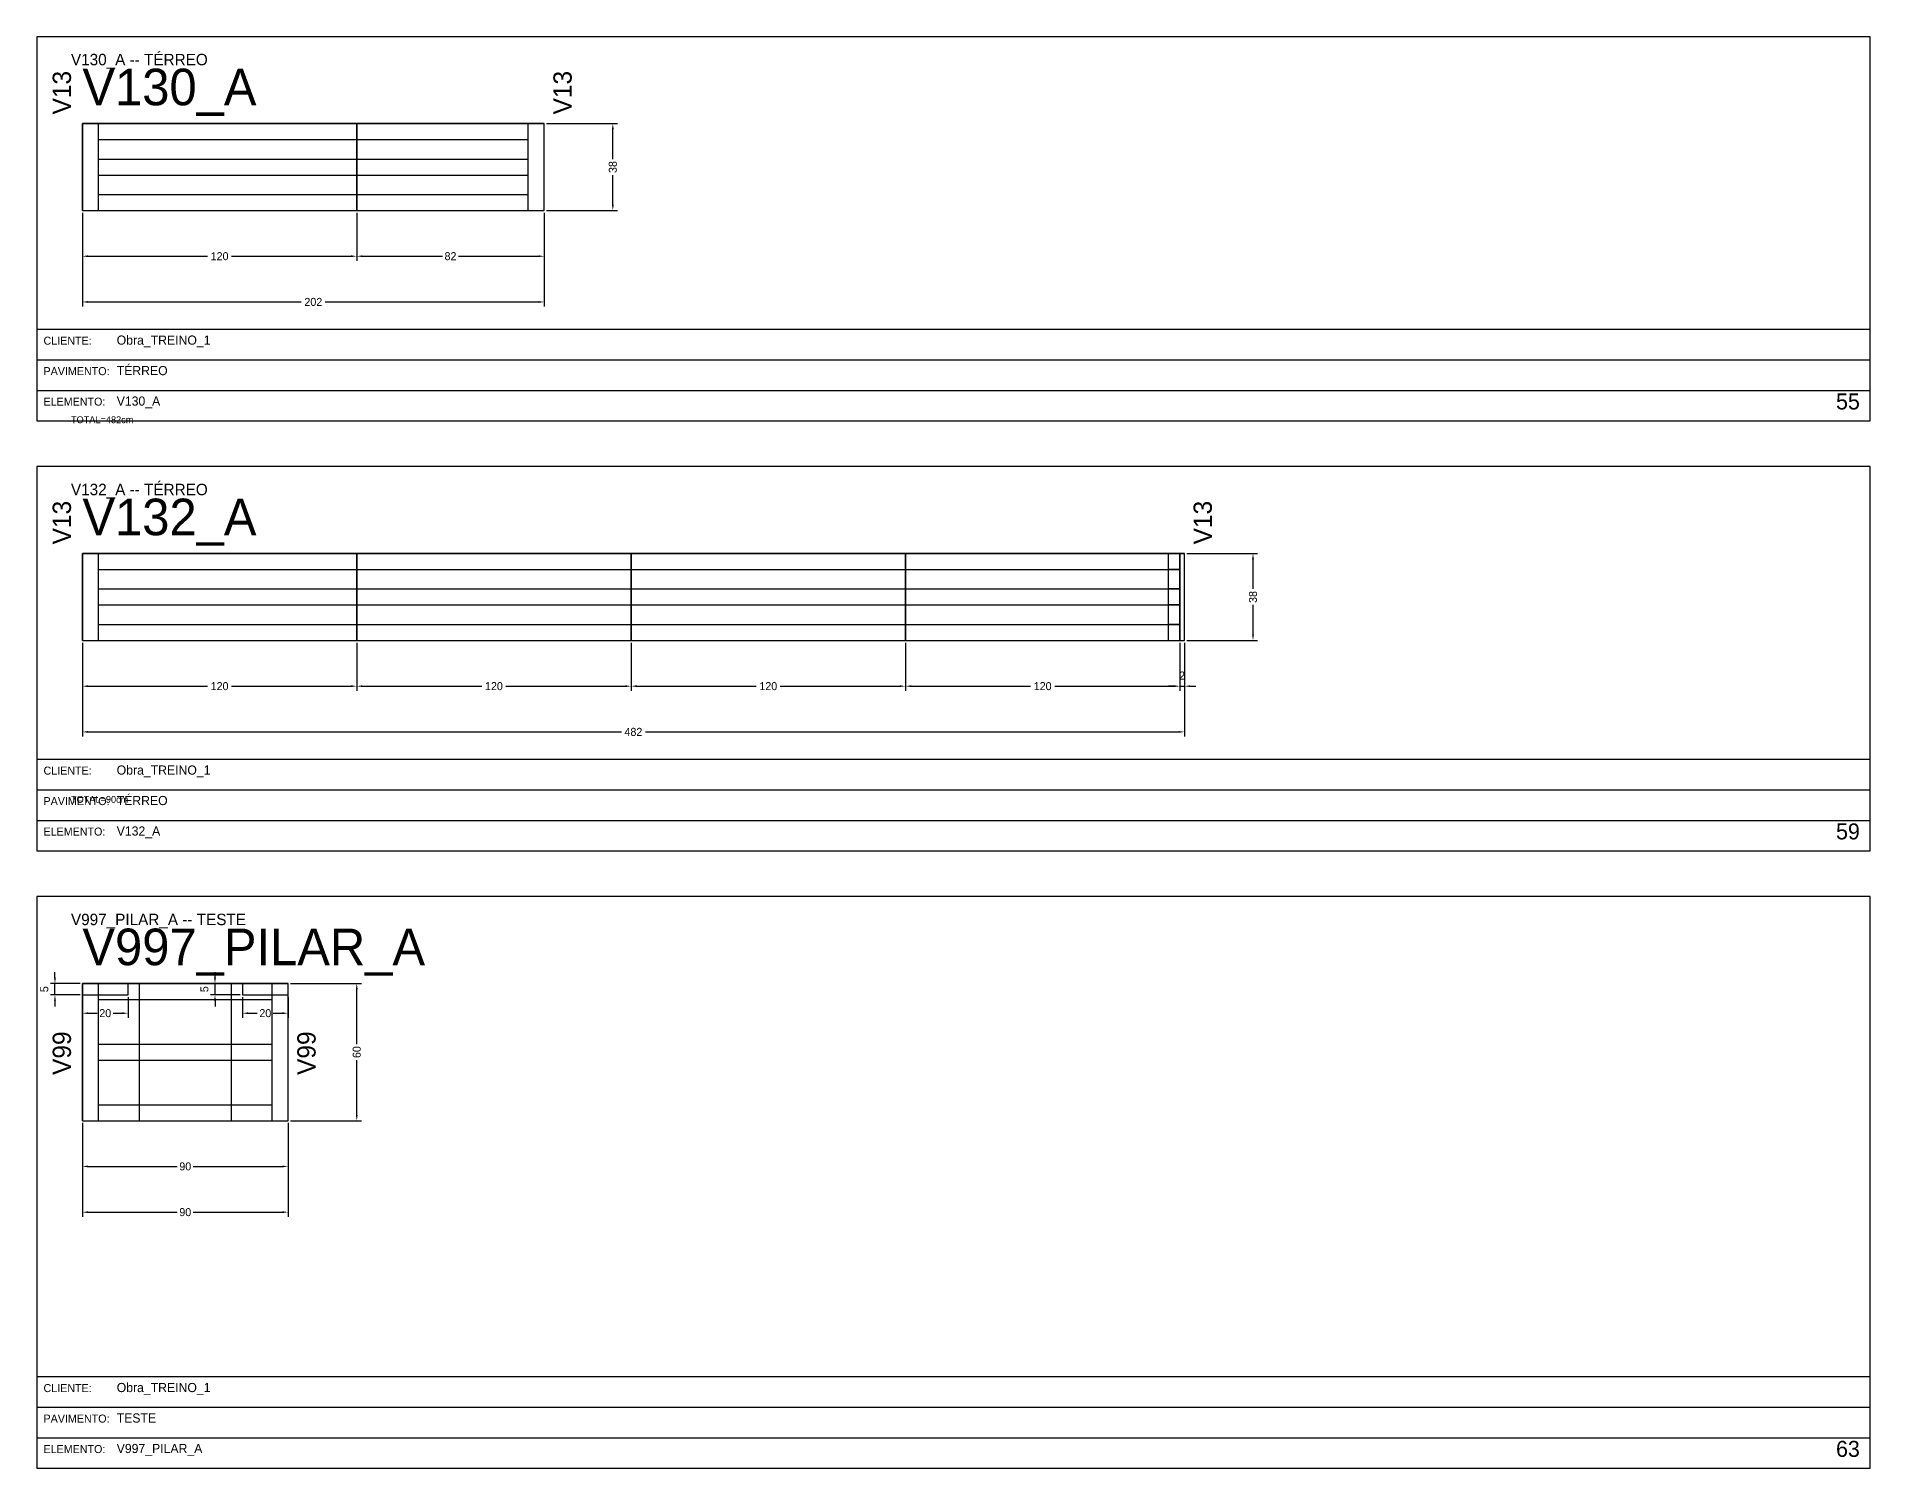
# Model space of a CAD drawing. Header units: metres. Extents: x 0 to 3268, y -4496 to 124.
# Drawn here: x 1644 to 2446, y -4256 to -3630 of the extents above; entities that cross this region are included whole.
import ezdxf

# ---------------------------------------------------------------- set-up
doc = ezdxf.new("R2010")
doc.units = ezdxf.units.M
for name, color, linetype in [('5', 5, 'Continuous'), ('BORDA_CELULA', 9, 'Continuous'), ('CARIMBO', 9, 'Continuous'), ('COTA', 241, 'Continuous'), ('NOMENCLATURA', 7, 'Continuous'), ('Painéis', 200, 'Continuous'), ('SARR_2.2x7', 40, 'Continuous')]:
    doc.layers.add(name, color=color, linetype=linetype)
doc.dimstyles.new('COTA', dxfattribs={"dimtxt": 3.5, "dimasz": 2.5, "dimexe": 2, "dimexo": 1, "dimgap": 0.9, "dimtad": 1, "dimdec": 0, "dimrnd": 1, "dimcen": 2.5, "dimclrd": 4, "dimclre": 4, "dimclrt": 4, "dimazin": 3, "dimtfac": 1, "dimtmove": 0, "dimatfit": 3})

# ---------------------------------------------------------------- blocks, each defined once
blk = doc.blocks.new('_CLOSEDFILLED')
at = {"color": 0, "linetype": 'BYBLOCK'}
blk.add_solid([(-1, 0.16), (0, 0), (-1, -0.16)], dxfattribs=at)
blk = doc.blocks.new('*D511')
at = {"color": 4}
for p, q in [((1664, -3707), (1664, -3728)), ((1784, -3707), (1784, -3728)), ((1666.5, -3726), (1718.75, -3726)), ((1729.25, -3726), (1781.5, -3726))]:
    blk.add_line(p, q, dxfattribs=at)
at = {"layer": 'Defpoints'}
for p in [(1664, -3706), (1784, -3706), (1664, -3726)]:
    blk.add_point(p, dxfattribs=at)
at = {"layer": 'COTA', "color": 4, "xscale": 2.5, "yscale": 2.5, "rotation": 180}
blk.add_blockref('_CLOSEDFILLED', (1664, -3726), dxfattribs=at)
at = {"layer": 'COTA', "color": 4, "xscale": 2.5, "yscale": 2.5}
blk.add_blockref('_CLOSEDFILLED', (1784, -3726), dxfattribs=at)
at = {"layer": 'COTA', "color": 4, "insert": (1724, -3726), "char_height": 3.5, "attachment_point": 5}
blk.add_mtext('120', dxfattribs=at)
blk = doc.blocks.new('*D512')
at = {"color": 4}
for p, q in [((1784, -3707), (1784, -3728)), ((1866, -3707), (1866, -3728)), ((1786.5, -3726), (1821.5, -3726)), ((1828.5, -3726), (1863.5, -3726))]:
    blk.add_line(p, q, dxfattribs=at)
at = {"layer": 'Defpoints'}
for p in [(1784, -3706), (1866, -3706), (1784, -3726)]:
    blk.add_point(p, dxfattribs=at)
at = {"layer": 'COTA', "color": 4, "xscale": 2.5, "yscale": 2.5, "rotation": 180}
blk.add_blockref('_CLOSEDFILLED', (1784, -3726), dxfattribs=at)
at = {"layer": 'COTA', "color": 4, "xscale": 2.5, "yscale": 2.5}
blk.add_blockref('_CLOSEDFILLED', (1866, -3726), dxfattribs=at)
at = {"layer": 'COTA', "color": 4, "insert": (1825, -3726), "char_height": 3.5, "attachment_point": 5}
blk.add_mtext('82', dxfattribs=at)
blk = doc.blocks.new('*D513')
at = {"color": 4}
for p, q in [((1664, -3707), (1664, -3748)), ((1866, -3707), (1866, -3748)), ((1666.5, -3746), (1759.75, -3746)), ((1770.25, -3746), (1863.5, -3746))]:
    blk.add_line(p, q, dxfattribs=at)
at = {"layer": 'Defpoints'}
for p in [(1664, -3706), (1866, -3706), (1664, -3746)]:
    blk.add_point(p, dxfattribs=at)
at = {"layer": 'COTA', "color": 4, "xscale": 2.5, "yscale": 2.5, "rotation": 180}
blk.add_blockref('_CLOSEDFILLED', (1664, -3746), dxfattribs=at)
at = {"layer": 'COTA', "color": 4, "xscale": 2.5, "yscale": 2.5}
blk.add_blockref('_CLOSEDFILLED', (1866, -3746), dxfattribs=at)
at = {"layer": 'COTA', "color": 4, "insert": (1765, -3746), "char_height": 3.5, "attachment_point": 5}
blk.add_mtext('202', dxfattribs=at)
blk = doc.blocks.new('*D514')
at = {"color": 4}
for p, q in [((1867, -3668), (1898, -3668)), ((1896, -3683.5), (1896, -3670.5)), ((1896, -3703.5), (1896, -3690.5)), ((1867, -3706), (1898, -3706))]:
    blk.add_line(p, q, dxfattribs=at)
at = {"layer": 'Defpoints'}
for p in [(1866, -3668), (1866, -3706), (1896, -3706)]:
    blk.add_point(p, dxfattribs=at)
at = {"layer": 'COTA', "color": 4, "xscale": 2.5, "yscale": 2.5}
for p, rotation in [((1896, -3668), 90), ((1896, -3706), 270)]:
    blk.add_blockref('_CLOSEDFILLED', p, dxfattribs=dict(at, rotation=rotation))
at = {"layer": 'COTA', "color": 4, "insert": (1896, -3687), "char_height": 3.5, "attachment_point": 5, "rotation": 90}
blk.add_mtext('38', dxfattribs=at)
blk = doc.blocks.new('*D515')
at = {"color": 4}
for p, q in [((1867, -3668), (1898, -3668)), ((1896, -3683.5), (1896, -3670.5)), ((1896, -3703.5), (1896, -3690.5)), ((1867, -3706), (1898, -3706))]:
    blk.add_line(p, q, dxfattribs=at)
at = {"layer": 'Defpoints'}
for p in [(1866, -3668), (1866, -3706), (1896, -3706)]:
    blk.add_point(p, dxfattribs=at)
at = {"layer": 'COTA', "color": 4, "xscale": 2.5, "yscale": 2.5}
for p, rotation in [((1896, -3668), 90), ((1896, -3706), 270)]:
    blk.add_blockref('_CLOSEDFILLED', p, dxfattribs=dict(at, rotation=rotation))
at = {"layer": 'COTA', "color": 4, "insert": (1896, -3687), "char_height": 3.5, "attachment_point": 5, "rotation": 90}
blk.add_mtext('38', dxfattribs=at)
blk = doc.blocks.new('*D535')
at = {"color": 4}
for p, q in [((1664, -3895), (1664, -3916)), ((1784, -3895), (1784, -3916)), ((1666.5, -3914), (1718.75, -3914)), ((1729.25, -3914), (1781.5, -3914))]:
    blk.add_line(p, q, dxfattribs=at)
at = {"layer": 'Defpoints'}
for p in [(1664, -3894), (1784, -3894), (1664, -3914)]:
    blk.add_point(p, dxfattribs=at)
at = {"layer": 'COTA', "color": 4, "xscale": 2.5, "yscale": 2.5, "rotation": 180}
blk.add_blockref('_CLOSEDFILLED', (1664, -3914), dxfattribs=at)
at = {"layer": 'COTA', "color": 4, "xscale": 2.5, "yscale": 2.5}
blk.add_blockref('_CLOSEDFILLED', (1784, -3914), dxfattribs=at)
at = {"layer": 'COTA', "color": 4, "insert": (1724, -3914), "char_height": 3.5, "attachment_point": 5}
blk.add_mtext('120', dxfattribs=at)
blk = doc.blocks.new('*D536')
at = {"color": 4}
for p, q in [((1784, -3895), (1784, -3916)), ((1904, -3895), (1904, -3916)), ((1786.5, -3914), (1838.75, -3914)), ((1849.25, -3914), (1901.5, -3914))]:
    blk.add_line(p, q, dxfattribs=at)
at = {"layer": 'Defpoints'}
for p in [(1784, -3894), (1904, -3894), (1784, -3914)]:
    blk.add_point(p, dxfattribs=at)
at = {"layer": 'COTA', "color": 4, "xscale": 2.5, "yscale": 2.5, "rotation": 180}
blk.add_blockref('_CLOSEDFILLED', (1784, -3914), dxfattribs=at)
at = {"layer": 'COTA', "color": 4, "xscale": 2.5, "yscale": 2.5}
blk.add_blockref('_CLOSEDFILLED', (1904, -3914), dxfattribs=at)
at = {"layer": 'COTA', "color": 4, "insert": (1844, -3914), "char_height": 3.5, "attachment_point": 5}
blk.add_mtext('120', dxfattribs=at)
blk = doc.blocks.new('*D537')
at = {"color": 4}
for p, q in [((1904, -3895), (1904, -3916)), ((2024, -3895), (2024, -3916)), ((1906.5, -3914), (1958.75, -3914)), ((1969.25, -3914), (2021.5, -3914))]:
    blk.add_line(p, q, dxfattribs=at)
at = {"layer": 'Defpoints'}
for p in [(1904, -3894), (2024, -3894), (1904, -3914)]:
    blk.add_point(p, dxfattribs=at)
at = {"layer": 'COTA', "color": 4, "xscale": 2.5, "yscale": 2.5, "rotation": 180}
blk.add_blockref('_CLOSEDFILLED', (1904, -3914), dxfattribs=at)
at = {"layer": 'COTA', "color": 4, "xscale": 2.5, "yscale": 2.5}
blk.add_blockref('_CLOSEDFILLED', (2024, -3914), dxfattribs=at)
at = {"layer": 'COTA', "color": 4, "insert": (1964, -3914), "char_height": 3.5, "attachment_point": 5}
blk.add_mtext('120', dxfattribs=at)
blk = doc.blocks.new('*D538')
at = {"color": 4}
for p, q in [((2024, -3895), (2024, -3916)), ((2144, -3895), (2144, -3916)), ((2026.5, -3914), (2078.75, -3914)), ((2089.25, -3914), (2141.5, -3914))]:
    blk.add_line(p, q, dxfattribs=at)
at = {"layer": 'Defpoints'}
for p in [(2024, -3894), (2144, -3894), (2024, -3914)]:
    blk.add_point(p, dxfattribs=at)
at = {"layer": 'COTA', "color": 4, "xscale": 2.5, "yscale": 2.5, "rotation": 180}
blk.add_blockref('_CLOSEDFILLED', (2024, -3914), dxfattribs=at)
at = {"layer": 'COTA', "color": 4, "xscale": 2.5, "yscale": 2.5}
blk.add_blockref('_CLOSEDFILLED', (2144, -3914), dxfattribs=at)
at = {"layer": 'COTA', "color": 4, "insert": (2084, -3914), "char_height": 3.5, "attachment_point": 5}
blk.add_mtext('120', dxfattribs=at)
blk = doc.blocks.new('*D540')
at = {"color": 4}
for p, q in [((1664, -3895), (1664, -3936)), ((2146, -3895), (2146, -3936)), ((1666.5, -3934), (1899.75, -3934)), ((1910.25, -3934), (2143.5, -3934))]:
    blk.add_line(p, q, dxfattribs=at)
at = {"layer": 'Defpoints'}
for p in [(1664, -3894), (2146, -3894), (1664, -3934)]:
    blk.add_point(p, dxfattribs=at)
at = {"layer": 'COTA', "color": 4, "xscale": 2.5, "yscale": 2.5, "rotation": 180}
blk.add_blockref('_CLOSEDFILLED', (1664, -3934), dxfattribs=at)
at = {"layer": 'COTA', "color": 4, "xscale": 2.5, "yscale": 2.5}
blk.add_blockref('_CLOSEDFILLED', (2146, -3934), dxfattribs=at)
at = {"layer": 'COTA', "color": 4, "insert": (1905, -3934), "char_height": 3.5, "attachment_point": 5}
blk.add_mtext('482', dxfattribs=at)
blk = doc.blocks.new('*D541')
at = {"color": 4}
for p, q in [((2147, -3856), (2178, -3856)), ((2176, -3871.5), (2176, -3858.5)), ((2176, -3891.5), (2176, -3878.5)), ((2147, -3894), (2178, -3894))]:
    blk.add_line(p, q, dxfattribs=at)
at = {"layer": 'Defpoints'}
for p in [(2146, -3856), (2146, -3894), (2176, -3894)]:
    blk.add_point(p, dxfattribs=at)
at = {"layer": 'COTA', "color": 4, "xscale": 2.5, "yscale": 2.5}
for p, rotation in [((2176, -3856), 90), ((2176, -3894), 270)]:
    blk.add_blockref('_CLOSEDFILLED', p, dxfattribs=dict(at, rotation=rotation))
at = {"layer": 'COTA', "color": 4, "insert": (2176, -3875), "char_height": 3.5, "attachment_point": 5, "rotation": 90}
blk.add_mtext('38', dxfattribs=at)
blk = doc.blocks.new('*D542')
at = {"color": 4}
for p, q in [((2147, -3856), (2178, -3856)), ((2176, -3871.5), (2176, -3858.5)), ((2176, -3891.5), (2176, -3878.5)), ((2147, -3894), (2178, -3894))]:
    blk.add_line(p, q, dxfattribs=at)
at = {"layer": 'Defpoints'}
for p in [(2146, -3856), (2146, -3894), (2176, -3894)]:
    blk.add_point(p, dxfattribs=at)
at = {"layer": 'COTA', "color": 4, "xscale": 2.5, "yscale": 2.5}
for p, rotation in [((2176, -3856), 90), ((2176, -3894), 270)]:
    blk.add_blockref('_CLOSEDFILLED', p, dxfattribs=dict(at, rotation=rotation))
at = {"layer": 'COTA', "color": 4, "insert": (2176, -3875), "char_height": 3.5, "attachment_point": 5, "rotation": 90}
blk.add_mtext('38', dxfattribs=at)
blk = doc.blocks.new('*D543')
at = {"color": 4}
for p, q in [((2147, -3856), (2178, -3856)), ((2176, -3871.5), (2176, -3858.5)), ((2176, -3891.5), (2176, -3878.5)), ((2147, -3894), (2178, -3894))]:
    blk.add_line(p, q, dxfattribs=at)
at = {"layer": 'Defpoints'}
for p in [(2146, -3856), (2146, -3894), (2176, -3894)]:
    blk.add_point(p, dxfattribs=at)
at = {"layer": 'COTA', "color": 4, "xscale": 2.5, "yscale": 2.5}
for p, rotation in [((2176, -3856), 90), ((2176, -3894), 270)]:
    blk.add_blockref('_CLOSEDFILLED', p, dxfattribs=dict(at, rotation=rotation))
at = {"layer": 'COTA', "color": 4, "insert": (2176, -3875), "char_height": 3.5, "attachment_point": 5, "rotation": 90}
blk.add_mtext('38', dxfattribs=at)
blk = doc.blocks.new('*D544')
at = {"color": 4}
for p, q in [((2147, -3856), (2178, -3856)), ((2176, -3871.5), (2176, -3858.5)), ((2176, -3891.5), (2176, -3878.5)), ((2147, -3894), (2178, -3894))]:
    blk.add_line(p, q, dxfattribs=at)
at = {"layer": 'Defpoints'}
for p in [(2146, -3856), (2146, -3894), (2176, -3894)]:
    blk.add_point(p, dxfattribs=at)
at = {"layer": 'COTA', "color": 4, "xscale": 2.5, "yscale": 2.5}
for p, rotation in [((2176, -3856), 90), ((2176, -3894), 270)]:
    blk.add_blockref('_CLOSEDFILLED', p, dxfattribs=dict(at, rotation=rotation))
at = {"layer": 'COTA', "color": 4, "insert": (2176, -3875), "char_height": 3.5, "attachment_point": 5, "rotation": 90}
blk.add_mtext('38', dxfattribs=at)
blk = doc.blocks.new('*D545')
at = {"color": 4}
for p, q in [((2147, -3856), (2178, -3856)), ((2176, -3871.5), (2176, -3858.5)), ((2176, -3891.5), (2176, -3878.5)), ((2147, -3894), (2178, -3894))]:
    blk.add_line(p, q, dxfattribs=at)
at = {"layer": 'Defpoints'}
for p in [(2146, -3856), (2146, -3894), (2176, -3894)]:
    blk.add_point(p, dxfattribs=at)
at = {"layer": 'COTA', "color": 4, "xscale": 2.5, "yscale": 2.5}
for p, rotation in [((2176, -3856), 90), ((2176, -3894), 270)]:
    blk.add_blockref('_CLOSEDFILLED', p, dxfattribs=dict(at, rotation=rotation))
at = {"layer": 'COTA', "color": 4, "insert": (2176, -3875), "char_height": 3.5, "attachment_point": 5, "rotation": 90}
blk.add_mtext('38', dxfattribs=at)
blk = doc.blocks.new('*D575')
at = {"color": 4}
for p, q in [((1664, -4050), (1664, -4059)), ((1684, -4050), (1684, -4059)), ((1666.5, -4057), (1670.5, -4057)), ((1677.5, -4057), (1681.5, -4057))]:
    blk.add_line(p, q, dxfattribs=at)
at = {"layer": 'Defpoints'}
for p in [(1664, -4049), (1684, -4049), (1664, -4057)]:
    blk.add_point(p, dxfattribs=at)
at = {"layer": 'COTA', "color": 4, "xscale": 2.5, "yscale": 2.5, "rotation": 180}
blk.add_blockref('_CLOSEDFILLED', (1664, -4057), dxfattribs=at)
at = {"layer": 'COTA', "color": 4, "xscale": 2.5, "yscale": 2.5}
blk.add_blockref('_CLOSEDFILLED', (1684, -4057), dxfattribs=at)
at = {"layer": 'COTA', "color": 4, "insert": (1674, -4057), "char_height": 3.5, "attachment_point": 5}
blk.add_mtext('20', dxfattribs=at)
blk = doc.blocks.new('*D576')
at = {"color": 4}
for p, q in [((1652, -4041.5), (1652, -4039)), ((1663, -4044), (1650, -4044)), ((1663, -4049), (1650, -4049)), ((1652, -4049), (1652, -4044)), ((1652, -4051.5), (1652, -4054))]:
    blk.add_line(p, q, dxfattribs=at)
at = {"layer": 'Defpoints'}
for p in [(1652, -4049), (1664, -4044), (1664, -4049)]:
    blk.add_point(p, dxfattribs=at)
at = {"layer": 'COTA', "color": 4, "xscale": 2.5, "yscale": 2.5}
for p, rotation in [((1652, -4044), 270), ((1652, -4049), 90)]:
    blk.add_blockref('_CLOSEDFILLED', p, dxfattribs=dict(at, rotation=rotation))
at = {"layer": 'COTA', "color": 4, "insert": (1647.35, -4046.5), "char_height": 3.5, "attachment_point": 5, "rotation": 90}
blk.add_mtext('5', dxfattribs=at)
blk = doc.blocks.new('*D577')
at = {"color": 4}
for p, q in [((1734, -4050), (1734, -4059)), ((1754, -4050), (1754, -4059)), ((1736.5, -4057), (1740.5, -4057)), ((1747.5, -4057), (1751.5, -4057))]:
    blk.add_line(p, q, dxfattribs=at)
at = {"layer": 'Defpoints'}
for p in [(1734, -4049), (1754, -4049), (1734, -4057)]:
    blk.add_point(p, dxfattribs=at)
at = {"layer": 'COTA', "color": 4, "xscale": 2.5, "yscale": 2.5, "rotation": 180}
blk.add_blockref('_CLOSEDFILLED', (1734, -4057), dxfattribs=at)
at = {"layer": 'COTA', "color": 4, "xscale": 2.5, "yscale": 2.5}
blk.add_blockref('_CLOSEDFILLED', (1754, -4057), dxfattribs=at)
at = {"layer": 'COTA', "color": 4, "insert": (1744, -4057), "char_height": 3.5, "attachment_point": 5}
blk.add_mtext('20', dxfattribs=at)
blk = doc.blocks.new('*D578')
at = {"color": 4}
for p, q in [((1722, -4041.5), (1722, -4039)), ((1733, -4044), (1720, -4044)), ((1733, -4049), (1720, -4049)), ((1722, -4049), (1722, -4044)), ((1722, -4051.5), (1722, -4054))]:
    blk.add_line(p, q, dxfattribs=at)
at = {"layer": 'Defpoints'}
for p in [(1722, -4049), (1734, -4044), (1734, -4049)]:
    blk.add_point(p, dxfattribs=at)
at = {"layer": 'COTA', "color": 4, "xscale": 2.5, "yscale": 2.5}
for p, rotation in [((1722, -4044), 270), ((1722, -4049), 90)]:
    blk.add_blockref('_CLOSEDFILLED', p, dxfattribs=dict(at, rotation=rotation))
at = {"layer": 'COTA', "color": 4, "insert": (1717.35, -4046.5), "char_height": 3.5, "attachment_point": 5, "rotation": 90}
blk.add_mtext('5', dxfattribs=at)
blk = doc.blocks.new('*D579')
at = {"color": 4}
for p, q in [((1664, -4105), (1664, -4126)), ((1754, -4105), (1754, -4126)), ((1666.5, -4124), (1705.5, -4124)), ((1712.5, -4124), (1751.5, -4124))]:
    blk.add_line(p, q, dxfattribs=at)
at = {"layer": 'Defpoints'}
for p in [(1664, -4104), (1754, -4104), (1664, -4124)]:
    blk.add_point(p, dxfattribs=at)
at = {"layer": 'COTA', "color": 4, "xscale": 2.5, "yscale": 2.5, "rotation": 180}
blk.add_blockref('_CLOSEDFILLED', (1664, -4124), dxfattribs=at)
at = {"layer": 'COTA', "color": 4, "xscale": 2.5, "yscale": 2.5}
blk.add_blockref('_CLOSEDFILLED', (1754, -4124), dxfattribs=at)
at = {"layer": 'COTA', "color": 4, "insert": (1709, -4124), "char_height": 3.5, "attachment_point": 5}
blk.add_mtext('90', dxfattribs=at)
blk = doc.blocks.new('*D580')
at = {"color": 4}
for p, q in [((1664, -4105), (1664, -4146)), ((1754, -4105), (1754, -4146)), ((1666.5, -4144), (1705.5, -4144)), ((1712.5, -4144), (1751.5, -4144))]:
    blk.add_line(p, q, dxfattribs=at)
at = {"layer": 'Defpoints'}
for p in [(1664, -4104), (1754, -4104), (1664, -4144)]:
    blk.add_point(p, dxfattribs=at)
at = {"layer": 'COTA', "color": 4, "xscale": 2.5, "yscale": 2.5, "rotation": 180}
blk.add_blockref('_CLOSEDFILLED', (1664, -4144), dxfattribs=at)
at = {"layer": 'COTA', "color": 4, "xscale": 2.5, "yscale": 2.5}
blk.add_blockref('_CLOSEDFILLED', (1754, -4144), dxfattribs=at)
at = {"layer": 'COTA', "color": 4, "insert": (1709, -4144), "char_height": 3.5, "attachment_point": 5}
blk.add_mtext('90', dxfattribs=at)
blk = doc.blocks.new('*D581')
at = {"color": 4}
for p, q in [((1755, -4044), (1786, -4044)), ((1784, -4070.5), (1784, -4046.5)), ((1784, -4101.5), (1784, -4077.5)), ((1755, -4104), (1786, -4104))]:
    blk.add_line(p, q, dxfattribs=at)
at = {"layer": 'Defpoints'}
for p in [(1754, -4044), (1754, -4104), (1784, -4104)]:
    blk.add_point(p, dxfattribs=at)
at = {"layer": 'COTA', "color": 4, "xscale": 2.5, "yscale": 2.5}
for p, rotation in [((1784, -4044), 90), ((1784, -4104), 270)]:
    blk.add_blockref('_CLOSEDFILLED', p, dxfattribs=dict(at, rotation=rotation))
at = {"layer": 'COTA', "color": 4, "insert": (1784, -4074), "char_height": 3.5, "attachment_point": 5, "rotation": 90}
blk.add_mtext('60', dxfattribs=at)

msp = doc.modelspace()

# ---------------------------------------------------------------- linework, layer by layer
at = {"layer": 'BORDA_CELULA'}
for points in [[(1644, -3798), (2446, -3798), (2446, -3630), (1644, -3630)], [(1644, -3798), (2446, -3798), (2446, -3758), (1644, -3758)], [(1644, -3986), (2446, -3986), (2446, -3818), (1644, -3818)], [(1644, -3986), (2446, -3986), (2446, -3946), (1644, -3946)], [(1644, -4256), (2446, -4256), (2446, -4006), (1644, -4006)], [(1644, -4256), (2446, -4256), (2446, -4216), (1644, -4216)]]:
    msp.add_lwpolyline(points, close=True, dxfattribs=at)
at = {"layer": 'CARIMBO'}
for p, q in [((1644, -3771.33), (2446, -3771.33)), ((1644, -3784.67), (2446, -3784.67)), ((1644, -3798), (2446, -3798)), ((1644, -3959.33), (2446, -3959.33)), ((1644, -3972.67), (2446, -3972.67)), ((1644, -3986), (2446, -3986)), ((1644, -4229.33), (2446, -4229.33)), ((1644, -4242.67), (2446, -4242.67)), ((1644, -4256), (2446, -4256))]:
    msp.add_line(p, q, dxfattribs=at)
at = {"layer": 'COTA'}
for points in [[(1664, -4049), (1684, -4049), (1684, -4044), (1664, -4044)], [(1664, -4104), (1689, -4104), (1689, -4044), (1664, -4044)], [(1729, -4104), (1754, -4104), (1754, -4044), (1729, -4044)], [(1734, -4049), (1754, -4049), (1754, -4044), (1734, -4044)]]:
    msp.add_lwpolyline(points, close=True, dxfattribs=at)
at = {"layer": 'Painéis'}
for points in [[(1664, -3706), (1664, -3668)], [(1664, -3668), (1784, -3668)], [(1664, -3706), (1784, -3706), (1784, -3668), (1664, -3668), (1664, -3706)], [(1784, -3706), (1784, -3668)], [(1784, -3668), (1866, -3668)], [(1784, -3706), (1866, -3706), (1866, -3668), (1784, -3668), (1784, -3706)], [(1866, -3706), (1866, -3668)], [(1664, -3706), (1784, -3706)], [(1784, -3706), (1866, -3706)], [(1664, -3894), (1664, -3856)], [(1664, -3856), (1784, -3856)], [(1664, -3894), (1784, -3894), (1784, -3856), (1664, -3856), (1664, -3894)], [(1784, -3894), (1784, -3856)], [(1784, -3856), (1904, -3856)], [(1784, -3894), (1904, -3894), (1904, -3856), (1784, -3856), (1784, -3894)], [(1904, -3894), (1904, -3856)], [(1904, -3856), (2024, -3856)], [(1904, -3894), (2024, -3894), (2024, -3856), (1904, -3856), (1904, -3894)], [(2024, -3894), (2024, -3856)], [(2024, -3856), (2144, -3856)], [(2024, -3894), (2144, -3894), (2144, -3856), (2024, -3856), (2024, -3894)], [(2144, -3894), (2144, -3856)], [(2144, -3856), (2146, -3856)], [(2144, -3894), (2146, -3894), (2146, -3856), (2144, -3856), (2144, -3894)], [(2146, -3894), (2146, -3856)], [(1664, -3894), (1784, -3894)], [(1784, -3894), (1904, -3894)], [(1904, -3894), (2024, -3894)], [(2024, -3894), (2144, -3894)], [(2144, -3894), (2146, -3894)], [(1664, -4104), (1664, -4044)], [(1664, -4044), (1754, -4044)], [(1664, -4104), (1754, -4104), (1754, -4044), (1664, -4044), (1664, -4104)], [(1754, -4104), (1754, -4044)], [(1664, -4104), (1754, -4104)]]:
    msp.add_lwpolyline(points, dxfattribs=at)
at = {"layer": 'SARR_2.2x7'}
for points in [[(1671, -3706), (1671, -3668)], [(1859, -3706), (1859, -3668)], [(1671, -3675), (1784, -3675)], [(1784, -3675), (1859, -3675)], [(1671, -3683.5), (1784, -3683.5)], [(1784, -3683.5), (1859, -3683.5)], [(1671, -3690.5), (1784, -3690.5)], [(1784, -3690.5), (1859, -3690.5)], [(1671, -3699), (1784, -3699)], [(1784, -3699), (1859, -3699)], [(1671, -3894), (1671, -3856)], [(2139, -3894), (2139, -3856)], [(1671, -3863), (1784, -3863)], [(1784, -3863), (1904, -3863)], [(1904, -3863), (2024, -3863)], [(2024, -3863), (2144, -3863)], [(2144, -3863), (2139, -3863)], [(1671, -3871.5), (1784, -3871.5)], [(1784, -3871.5), (1904, -3871.5)], [(1904, -3871.5), (2024, -3871.5)], [(2024, -3871.5), (2144, -3871.5)], [(2144, -3871.5), (2139, -3871.5)], [(1671, -3878.5), (1784, -3878.5)], [(1784, -3878.5), (1904, -3878.5)], [(1904, -3878.5), (2024, -3878.5)], [(2024, -3878.5), (2144, -3878.5)], [(2144, -3878.5), (2139, -3878.5)], [(1671, -3887), (1784, -3887)], [(1784, -3887), (1904, -3887)], [(1904, -3887), (2024, -3887)], [(2024, -3887), (2144, -3887)], [(2144, -3887), (2139, -3887)], [(1671, -4104), (1671, -4044)], [(1747, -4104), (1747, -4044)], [(1671, -4051), (1747, -4051)], [(1671, -4070.5), (1747, -4070.5)], [(1671, -4077.5), (1747, -4077.5)], [(1671, -4097), (1747, -4097)]]:
    msp.add_lwpolyline(points, dxfattribs=at)

# ---------------------------------------------------------------- texts
at = {"layer": '5'}
for s, p in [('V13', (1659, -3664)), ('V13', (1878, -3664)), ('V13', (1659, -3852)), ('V13', (2158, -3852)), ('V99', (1659, -4084)), ('V99', (1766, -4084))]:
    msp.add_text(s, height=8, rotation=90, dxfattribs=at).set_placement(p)
at = {"layer": 'CARIMBO', "color": 9}
for s, p in [('CLIENTE:', (1647, -3764.67)), ('PAVIMENTO:', (1647, -3778)), ('ELEMENTO:', (1647, -3791.33)), ('CLIENTE:', (1647, -3952.67)), ('PAVIMENTO:', (1647, -3966)), ('ELEMENTO:', (1647, -3979.33)), ('CLIENTE:', (1647, -4222.67)), ('PAVIMENTO:', (1647, -4236)), ('ELEMENTO:', (1647, -4249.33))]:
    msp.add_text(s, height=3.5, dxfattribs=at).set_placement(p)
at = {"layer": 'CARIMBO', "color": 2}
for s, p in [('Obra_TREINO_1', (1679, -3764.67)), ('TÉRREO', (1679, -3778)), ('V130_A', (1679, -3791.33)), ('Obra_TREINO_1', (1679, -3952.67)), ('TÉRREO', (1679, -3966)), ('V132_A', (1679, -3979.33)), ('Obra_TREINO_1', (1679, -4222.67)), ('TESTE', (1679, -4236)), ('V997_PILAR_A', (1679, -4249.33))]:
    msp.add_text(s, height=4, dxfattribs=at).set_placement(p)
at = {"layer": 'CARIMBO', "color": 3}
for s, p in [('55', (2431, -3793)), ('59', (2431, -3981)), ('63', (2431, -4251))]:
    msp.add_text(s, height=7, dxfattribs=at).set_placement(p)
at = {"layer": 'COTA'}
for s, p in [('TOTAL=482cm', (1659, -3799)), ('TOTAL=90cm', (1659, -3965))]:
    msp.add_text(s, height=3, dxfattribs=at).set_placement(p)
at = {"layer": 'NOMENCLATURA'}
for s, height, p in [('V130_A -- TÉRREO', 5, (1659, -3642.5)), ('V130_A', 16, (1664, -3660)), ('V132_A -- TÉRREO', 5, (1659, -3830.5)), ('V132_A', 16, (1664, -3848)), ('V997_PILAR_A -- TESTE', 5, (1659, -4018.5)), ('V997_PILAR_A', 16, (1664, -4036))]:
    msp.add_text(s, height=height, dxfattribs=at).set_placement(p)

# ---------------------------------------------------------------- dimensions: what is measured, and where the dimension line sits
at = {"layer": 'COTA'}
for base, p1, p2, picture, middle in [((1896, -3706), (1866, -3706), (1866, -3668), '*D514', (1896, -3687)), ((1896, -3706), (1866, -3706), (1866, -3668), '*D515', (1896, -3687)), ((2176, -3894), (2146, -3894), (2146, -3856), '*D541', (2176, -3875)), ((2176, -3894), (2146, -3894), (2146, -3856), '*D542', (2176, -3875)), ((2176, -3894), (2146, -3894), (2146, -3856), '*D543', (2176, -3875)), ((2176, -3894), (2146, -3894), (2146, -3856), '*D544', (2176, -3875)), ((2176, -3894), (2146, -3894), (2146, -3856), '*D545', (2176, -3875)), ((1652, -4049), (1664, -4049), (1664, -4044), '*D576', (1647.35, -4046.5)), ((1722, -4049), (1734, -4049), (1734, -4044), '*D578', (1717.35, -4046.5)), ((1784, -4104), (1754, -4104), (1754, -4044), '*D581', (1784, -4074))]:
    dim = msp.add_linear_dim(base=base, p1=p1, p2=p2, angle=90, dimstyle='COTA', dxfattribs=at)
    dim.commit()
    dim.dimension.update_dxf_attribs({"geometry": picture, "text_midpoint": middle})
for base, p1, p2, picture, middle in [((1664, -3726), (1664, -3706), (1784, -3706), '*D511', (1724, -3726)), ((1664, -3746), (1664, -3706), (1866, -3706), '*D513', (1765, -3746)), ((1784, -3726), (1784, -3706), (1866, -3706), '*D512', (1825, -3726)), ((1664, -3914), (1664, -3894), (1784, -3894), '*D535', (1724, -3914)), ((1664, -3934), (1664, -3894), (2146, -3894), '*D540', (1905, -3934)), ((1784, -3914), (1784, -3894), (1904, -3894), '*D536', (1844, -3914)), ((1904, -3914), (1904, -3894), (2024, -3894), '*D537', (1964, -3914)), ((2024, -3914), (2024, -3894), (2144, -3894), '*D538', (2084, -3914)), ((1664, -4057), (1664, -4049), (1684, -4049), '*D575', (1674, -4057)), ((1734, -4057), (1734, -4049), (1754, -4049), '*D577', (1744, -4057)), ((1664, -4124), (1664, -4104), (1754, -4104), '*D579', (1709, -4124)), ((1664, -4144), (1664, -4104), (1754, -4104), '*D580', (1709, -4144))]:
    dim = msp.add_linear_dim(base=base, p1=p1, p2=p2, dimstyle='COTA', dxfattribs=at)
    dim.commit()
    dim.dimension.update_dxf_attribs({"geometry": picture, "text_midpoint": middle})
msp.add_linear_dim(base=(2144, -3914), p1=(2144, -3894), p2=(2146, -3894), dimstyle='COTA', dxfattribs=at).render()

doc.saveas('drawing.dxf')
